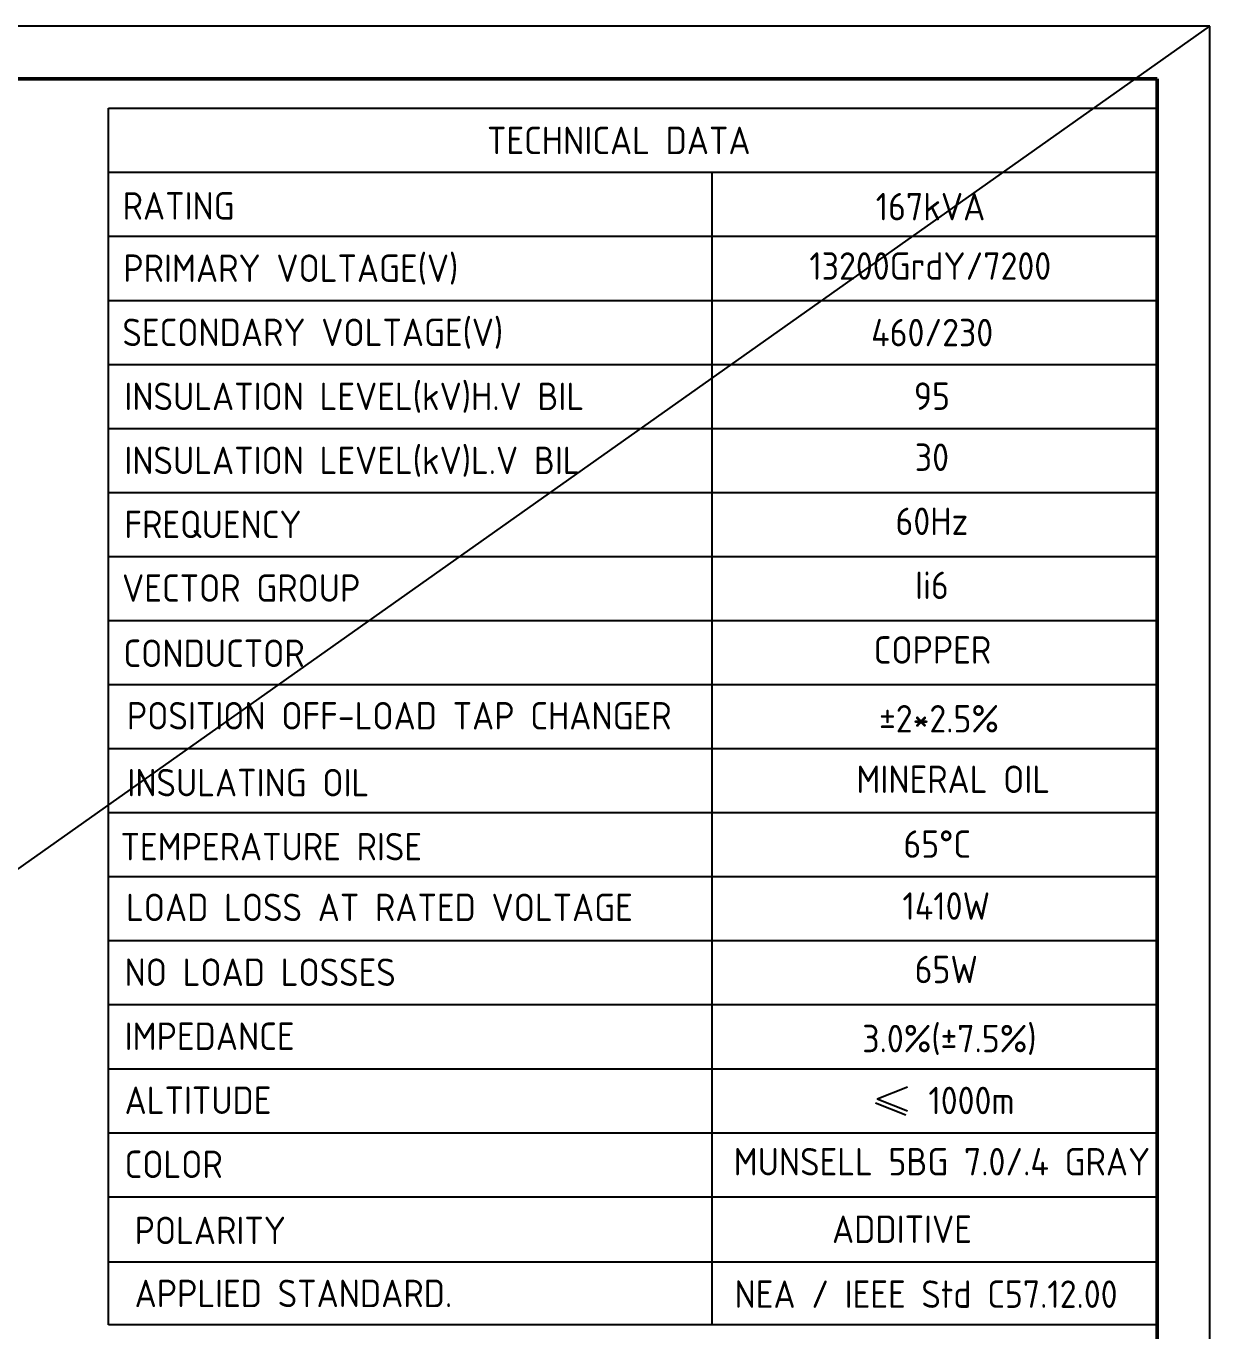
# Model space of a CAD drawing. Header units: millimetres. Extents: x 14764 to 276930, y -11609 to 135619.
# Drawn here: x 259859 to 261131, y 131650 to 133052 of the extents above; entities that cross this region are included whole.
import ezdxf
from ezdxf.enums import TextEntityAlignment as Align

# ---------------------------------------------------------------- set-up
doc = ezdxf.new("R2010")
doc.units = ezdxf.units.MM
doc.header["$LTSCALE"] = 23.1
doc.layers.get('0').update_dxf_attribs({"linetype": 'CONTINUOUS'})
doc.layers.add('A', color=3, linetype='CONTINUOUS')
doc.layers.add('S', color=254, linetype='CONTINUOUS')
doc.layers.add('标注、文本', color=3, linetype='CONTINUOUS', lineweight=25)
doc.layers.add('粗实线', color=7, linetype='CONTINUOUS', lineweight=50)
doc.styles.add('ST_WIN', font='isocp2.shx', dxfattribs={"bigfont": 'hzdxfst.shx'})

msp = doc.modelspace()

# ---------------------------------------------------------------- linework, layer by layer
at = {"color": 1}
msp.add_line((256356.4706, 129675.6479), (261130.6565, 133051.6794), dxfattribs=at)
at = {"layer": 'A'}
for p, q in [((259947.1202, 131656.2799), (259947.1202, 132963.3803)), ((259947.1202, 132963.3803), (261073.821, 132963.3803)), ((259947.1202, 132894.5856), (261073.821, 132894.5856)), ((260595.596, 131656.2799), (260595.596, 132894.5856)), ((259947.1202, 132825.791), (261073.821, 132825.791)), ((259947.1202, 132756.9963), (261073.821, 132756.9963)), ((259947.1202, 132688.2016), (261073.821, 132688.2016)), ((259947.1202, 132619.4069), (261073.821, 132619.4069)), ((259947.1202, 132550.6122), (261073.821, 132550.6122)), ((259947.1202, 132550.6122), (261073.821, 132550.6122)), ((259947.1202, 132481.8175), (261073.821, 132481.8175)), ((259947.1202, 132481.8175), (261073.821, 132481.8175)), ((259947.1202, 132413.0228), (261073.821, 132413.0228)), ((259947.1202, 132344.2281), (261073.821, 132344.2281)), ((259947.1202, 132275.4322), (261073.821, 132275.4322)), ((259947.1202, 132206.6375), (261073.821, 132206.6375)), ((259947.1202, 132137.8428), (261073.821, 132137.8428)), ((259947.1202, 132069.0481), (261073.821, 132069.0481)), ((259947.1202, 132000.2534), (261073.821, 132000.2534)), ((259947.1202, 131931.4587), (261073.821, 131931.4587)), ((259947.1202, 131862.664), (261073.821, 131862.664)), ((261073.821, 131656.2799), (259947.1202, 131656.2799))]:
    msp.add_line(p, q, dxfattribs=at)
for points in [[(259947.5284, 131793.8693), (261073.821, 131793.8693)], [(259947.1201, 131723.9869), (261073.821, 131723.9869)]]:
    msp.add_lwpolyline(points, dxfattribs=at)
at = {"layer": 'S'}
for p, q in [((260805.708, 131911.7579), (260773.0769, 131898.7766)), ((260805.708, 131885.7953), (260773.0769, 131898.7766)), ((260803.9964, 131881.5849), (260771.3652, 131894.5662))]:
    msp.add_line(p, q, dxfattribs=at)
at = {"layer": '标注、文本'}
for p, q in [((261130.6565, 133051.6794), (256356.4706, 133051.6794)), ((261130.6565, 129675.6479), (261130.6565, 133051.6794))]:
    msp.add_line(p, q, dxfattribs=at)
at = {"layer": '粗实线'}
for p, q in [((261073.821, 132994.8439), (256640.6483, 132994.8439)), ((261073.821, 129732.4835), (261073.821, 132994.8439))]:
    msp.add_line(p, q, dxfattribs=at)

# ---------------------------------------------------------------- texts
at = {"layer": 'S', "style": 'ST_WIN'}
for s, height, p in [('TECHNICAL DATA', 29.483442, (260353.8401, 132914.101)), ('RATING', 29.48344, (259962.2472, 132843.7657)), ('167kVA', 29.48344, (260771.5598, 132842.9436)), ('PRIMARY VOLTAGE(V)', 29.483442, (259962.9749, 132776.7894)), ('13200GrdY/7200', 29.483442, (260700.2195, 132779.1298)), ('SECONDARY VOLTAGE(V)', 29.483442, (259962.0194, 132707.8772)), ('460/230', 29.48344, (260766.6186, 132707.6263)), ('INSULATION LEVEL(kV)H.V BIL', 29.483442, (259964.122, 132639.0825)), ('INSULATION LEVEL(kV)L.V BIL', 29.483442, (259964.122, 132570.2878)), ('FREQUENCY', 29.48344, (259964.122, 132501.4931)), ('VECTOR GROUP', 29.483442, (259961.6649, 132433.1171)), ('CONDUCTOR', 29.48344, (259963.1727, 132363.034)), ('INSULATING OIL', 29.483442, (259967.3319, 132224.0459)), ('TEMPERATURE RISE', 29.483442, (259959.9727, 132155.2512)), ('LOAD LOSS AT RATED VOLTAGE', 29.483442, (259965.9517, 132090.0208)), ('NO LOAD LOSSES', 29.483442, (259964.3552, 132020.3462)), ('IMPEDANCE', 29.48344, (259964.3552, 131951.5515)), ('ALTITUDE', 29.48344, (259964.3552, 131882.7568)), ('COLOR', 29.48344, (259964.3552, 131813.9621)), ('ADDITIVE', 29.48344, (260724.5743, 131744.1935)), ('POLARITY', 29.48344, (259975.1101, 131742.9278)), ('APPLIED STANDARD.', 29.483442, (259975.1103, 131675.2207)), ('NEA / IEEE Std C57.12.00', 29.483442, (260619.8114, 131674.4316))]:
    msp.add_text(s, height=height, dxfattribs=at).set_placement(p)
for s, height, p in [('95', 29.48344, (260831.912, 132639.333)), ('30', 29.48344, (260831.912, 132573.6753)), ('60Hz', 29.48344, (260831.912, 132504.8806)), ('Ii6', 29.48344, (260831.912, 132436.0859)), ('COPPER', 29.48344, (260832.4865, 132366.6204)), ('%%P2*2.5%%%', 29.483442, (260839.5256, 132292.7009)), (' MINERAL OIL', 29.483442, (260846.3718, 132227.672)), ('65%%DC', 29.48344, (260837.5923, 132158.0014)), ('1410W', 29.48344, (260847.3392, 132091.4404)), ('65W', 29.48344, (260847.3392, 132023.3165)), ('3.0%%%(%%P7.5%%%)', 29.483442, (260850.7137, 131949.0746)), ('1000m', 29.48344, (260874.4581, 131882.5388)), ('MUNSELL 5BG 7.0/.4 GRAY', 29.483442, (260842.664, 131816.7478))]:
    msp.add_text(s, height=height, dxfattribs=at).set_placement(p, align=Align.CENTER)
at = {"layer": 'S', "insert": (259966.845, 132325.3937), "char_height": 29.483442, "width": 759.795756, "attachment_point": 1, "style": 'ST_WIN'}
msp.add_mtext('POSITION OFF-LOAD TAP CHANGER', dxfattribs=at)

doc.saveas('drawing.dxf')
